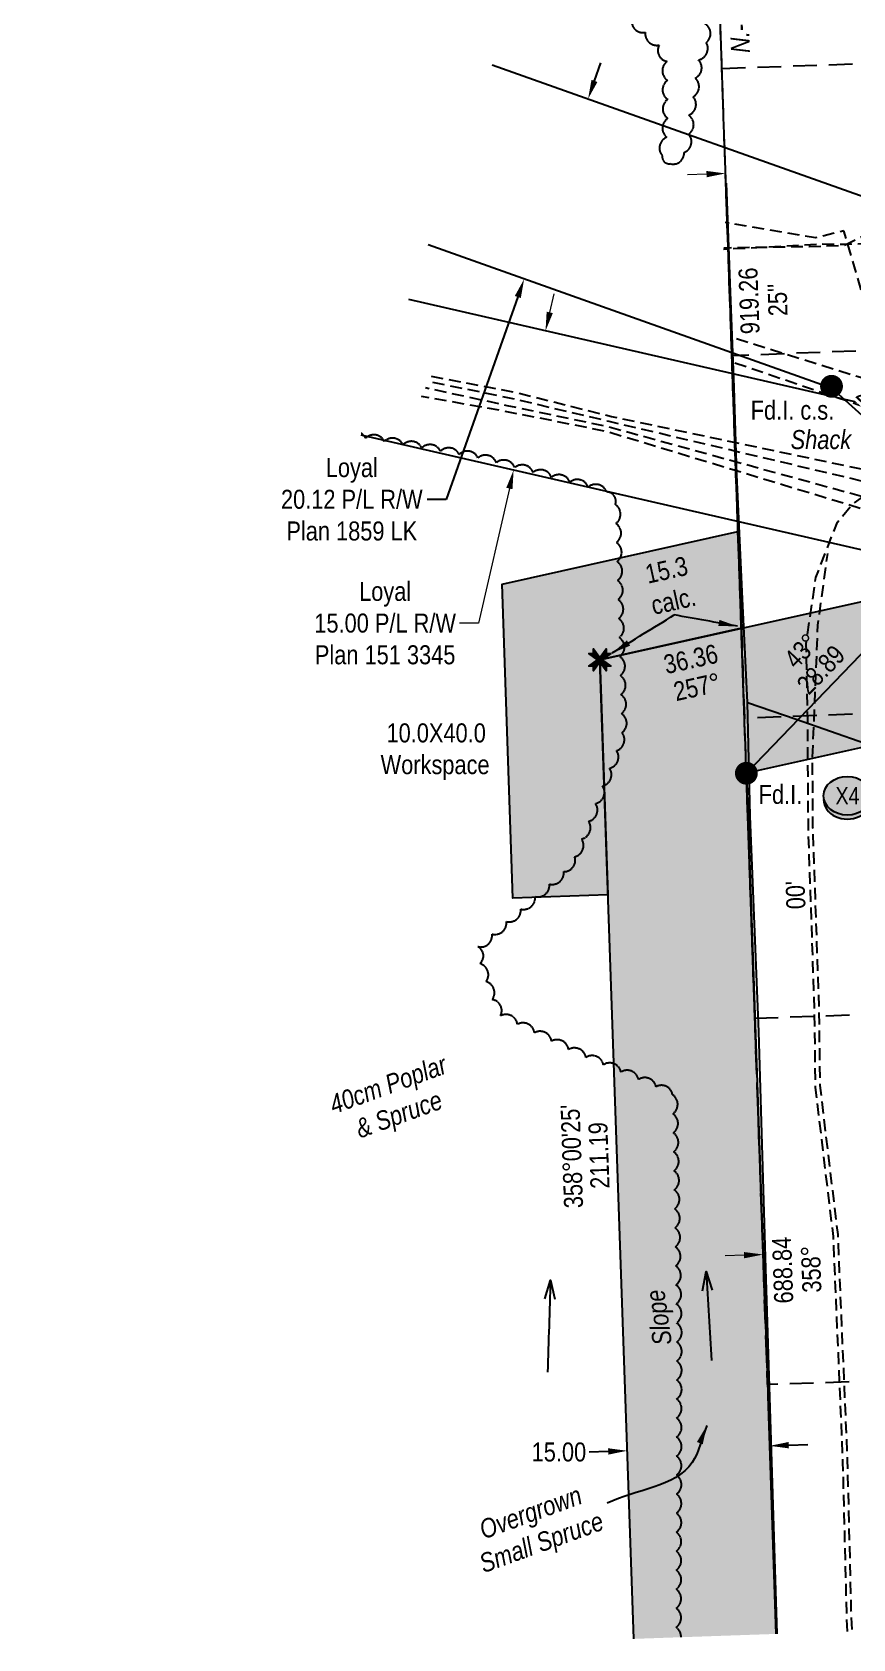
# Model space of a CAD drawing. Extents: x 675835 to 685285, y 5733153 to 5738077.
# Drawn here: x 677973 to 678405, y 5733396 to 5734240 of the extents above; entities that cross this region are included whole.
import ezdxf
from ezdxf.enums import TextEntityAlignment as Align

# ---------------------------------------------------------------- set-up
doc = ezdxf.new("R2010")
doc.units = 0
doc.header["$LTSCALE"] = 5
doc.header["$PDMODE"] = 34
doc.header["$PDSIZE"] = 0.03
for name, pattern in [('0', [1, 1, 0]), ('foc-ACCESSROAD', [3.75, 2.5, -1.25]), ('foc-FLOWLINE', [3.75, 2.5, -1.25]), ('foc-QUARTERLINE', [33, 25, -3, 2, -3]), ('UG_PIPE', [1.875, 1.25, -0.625])]:
    doc.linetypes.add(name, pattern=pattern)
doc.layers.get('Defpoints').update_dxf_attribs({"color": 9})
for name, color, linetype in [('AS-FENCE', 48, 'foc-FENCE'), ('AS-PIPE-UG', 44, 'UG_PIPE'), ('C-RW', 13, 'Continuous'), ('C-WS', 13, 'foc-ACCESSROAD'), ('F-EZE', 190, 'foc-FLOWLINE'), ('L-BD', 7, 'Continuous'), ('L-MON', 1, 'Continuous'), ('L-MON-T', 1, 'Continuous'), ('L-SECQ', 8, 'foc-QUARTERLINE'), ('P-CROSSINGS', 250, 'Continuous'), ('P-PROPOSED', 10, 'Continuous'), ('P-PROPOSED-H', 21, 'Continuous'), ('P-TEMP-H', 41, 'Continuous'), ('P-TEMP_WORKSPACE', 46, 'Continuous'), ('P-TXT', 4, 'Continuous'), ('T-BUSH', 110, '0'), ('T-BUSH-T', 110, 'Continuous'), ('T-SLOPE', 48, 'Continuous')]:
    doc.layers.add(name, color=color, linetype=linetype)
for name, color, linetype, lineweight in [('C-RW-T', 13, 'Continuous', 9), ('F-EZE-T', 190, 'Continuous', 9), ('P-TEMP-T', 46, 'Continuous', 18), ('T-TEXT', 48, 'Continuous', 18)]:
    doc.layers.add(name, color=color, linetype=linetype, lineweight=lineweight)
doc.styles.add('80CG', font='ARIALN.TTF', dxfattribs={"height": 10})
doc.styles.add('80L', font='ARIALN.TTF', dxfattribs={"height": 10})
doc.styles.add('80LS', font='ARIALNI.TTF', dxfattribs={"height": 10})
doc.styles.add('Crossing', font='ARIALN.TTF', dxfattribs={"height": 10})
doc.styles.add('foc-LtypeFont', font='ARIALN.TTF', dxfattribs={"height": 7.35})
doc.styles.get("Standard").update_dxf_attribs({"font": 'ARIALN.TTF'})
doc.linetypes.add('foc-FENCE', pattern='A,10,-1,["X",foc-LtypeFont,S=0.2,R=0,X=-0.625,Y=-0.75],-1.24', length=12.24)
doc.linetypes.add('foc-TEL-NOLINE', pattern='A,0,-2,["T",foc-LtypeFont,S=0.2,R=0,X=-0.425,Y=-0.75],-10.24', length=12.24)
doc.dimstyles.new('Compass 5 000', dxfattribs={"dimscale": 5, "dimtxt": 9, "dimasz": 2, "dimexe": 0.2, "dimexo": 0.0625, "dimgap": 0.5, "dimtad": 0, "dimtih": 1, "dimtoh": 1, "dimzin": 0, "dimdsep": 46, "dimtxsty": '80CG', "dimcen": 0.1, "dimse1": 1, "dimse2": 1, "dimclrd": 256, "dimclrt": 256, "dimaunit": 1, "dimadec": 4, "dimazin": 0, "dimtfac": 0.06, "dimtofl": 0, "dimtmove": 0, "dimatfit": 1, "dimfxl": 0.2, "dimtolj": 1, "dimtzin": 0, "dimlwd": -1, "dimarcsym": 0})

# ---------------------------------------------------------------- blocks, each defined once
blk = doc.blocks.new('*D607')
at = {"layer": 'C-RW', "transparency": 16777216}
for p, q in [((678268.68, 5734214.6), (678272.02, 5734224.03)), ((678228.38, 5734101.02), (678190.63, 5733994.6)), ((678190.63, 5733994.6), (678180.63, 5733994.6))]:
    blk.add_line(p, q, dxfattribs=at)
for points in [[(678267.11, 5734215.16), (678270.25, 5734214.05), (678265.33, 5734205.18)], [(678226.81, 5734101.57), (678229.95, 5734100.46), (678231.72, 5734110.44)]]:
    blk.add_solid(points, dxfattribs=at)
at = {"layer": 'Defpoints', "color": 0, "transparency": 16777216}
for p in [(678265.33, 5734205.18), (678292.53, 5734195.53), (678258.92, 5734100.79)]:
    blk.add_point(p, dxfattribs=at)
at = {"layer": 'C-RW', "transparency": 16777216, "insert": (678141.09, 5733994.6), "char_height": 10, "attachment_point": 5, "style": '80CG'}
blk.add_mtext('\\A1;Loyal\\P20.12 P/L R/W\\PPlan 1859 LK', dxfattribs=at)
blk = doc.blocks.new('*D610')
at = {"layer": 'C-RW-T', "transparency": 16777216}
for p, q in [((678245.18, 5734092.92), (678247.41, 5734102.66)), ((678223.95, 5734000.33), (678207.71, 5733929.52)), ((678207.71, 5733929.52), (678197.71, 5733929.52))]:
    blk.add_line(p, q, dxfattribs=at)
for points in [[(678243.55, 5734093.29), (678246.8, 5734092.54), (678242.94, 5734083.17)], [(678222.32, 5734000.7), (678225.57, 5733999.96), (678226.18, 5734010.08)]]:
    blk.add_solid(points, dxfattribs=at)
at = {"layer": 'Defpoints', "color": 0, "transparency": 16777216}
for p in [(677989.75, 5734141.23), (678242.94, 5734083.17), (677972.99, 5734068.14)]:
    blk.add_point(p, dxfattribs=at)
at = {"layer": 'C-RW-T', "transparency": 16777216, "insert": (678158.62, 5733929.52), "char_height": 10, "attachment_point": 5, "style": '80CG'}
blk.add_mtext('\\A1;Loyal\\P15.00 P/L R/W\\PPlan 151 3345', dxfattribs=at)
blk = doc.blocks.new('*D616')
at = {"layer": 'C-RW-T', "transparency": 16777216}
for p, q in [((678347.35, 5733597.28), (678337.36, 5733596.93)), ((678444.84, 5733600.66), (678454.84, 5733601))]:
    blk.add_line(p, q, dxfattribs=at)
for points in [[(678347.3, 5733598.94), (678347.41, 5733595.61), (678357.35, 5733597.62)], [(678444.79, 5733602.32), (678444.9, 5733598.99), (678434.85, 5733600.31)]]:
    blk.add_solid(points, dxfattribs=at)
at = {"layer": 'Defpoints', "color": 0, "transparency": 16777216}
for p in [(678355.86, 5733640.65), (678433.36, 5733643.34), (678434.85, 5733600.31)]:
    blk.add_point(p, dxfattribs=at)
at = {"layer": 'C-RW-T', "transparency": 16777216, "insert": (678493.92, 5733601), "char_height": 10, "attachment_point": 5, "style": '80CG', "bg_fill": 3, "box_fill_scale": 1.1, "bg_fill_color": 256, "bg_fill_true_color": 13158600, "bg_fill_transparency": 0}
blk.add_mtext('\\A1;Loyal\\P15.00 P/L R/W\\PPlan 151 1603', dxfattribs=at)
blk = doc.blocks.new('*D617')
at = {"layer": 'Defpoints', "color": 0, "transparency": 16777216}
for p in [(678987.54, 5734250.87), (678335.45, 5734228.27), (678989.7, 5734188.56)]:
    blk.add_point(p, dxfattribs=at)
at = {"layer": 'F-EZE-T', "transparency": 16777216}
for p, q in [((678999.7, 5734188.91), (679030.05, 5734189.96)), ((678327.61, 5734165.62), (678317.62, 5734165.27))]:
    blk.add_line(p, q, dxfattribs=at)
for points in [[(678999.64, 5734190.57), (678999.75, 5734187.24), (678989.7, 5734188.56)], [(678327.56, 5734167.28), (678327.67, 5734163.95), (678337.61, 5734165.96)]]:
    blk.add_solid(points, dxfattribs=at)
at = {"layer": 'F-EZE-T', "transparency": 16777216, "insert": (679081.38, 5734189.96), "char_height": 10, "attachment_point": 5, "style": '80CG'}
blk.add_mtext('\\A1;Fortis\\P130.0 Utility R/W\\PReg. # 831 046 741', dxfattribs=at)
blk = doc.blocks.new('fdia')
at = {"color": 255, "const_width": 1}
blk.add_lwpolyline([(-0.5, 0, 1), (0.5, 0, 1)], format="xyb", close=True, dxfattribs=at)
blk = doc.blocks.new('Fdiaa')
blk.add_blockref('fdia', (0, 0))
blk = doc.blocks.new('fdib')
at = {"color": 1, "const_width": 1.6}
blk.add_lwpolyline([(-0.4, 0, 1), (0.4, 0, 1)], format="xyb", close=True, dxfattribs=at)
at = {"color": 1}
blk.add_circle((0, 0), 0.8, dxfattribs=at)
blk = doc.blocks.new('Fdibb')
blk.add_blockref('fdib', (0, 0))
blk = doc.blocks.new('fdicc')
for name in ['Fdibb', 'Fdiaa']:
    blk.add_blockref(name, (0, 0))
blk = doc.blocks.new('FDI')
blk.add_blockref('fdicc', (0, 0))
blk = doc.blocks.new('TEMP')
h = blk.add_hatch(color=255)
h.dxf.hatch_style = 1
h.paths.add_polyline_path([(0, 0.25), (-0.67, 1.15), (-0.67, 0.67), (-1.15, 0.67), (-0.25, 0), (-1.15, -0.67), (-0.67, -0.67), (-0.67, -1.15), (0, -0.25), (0.67, -1.15), (0.67, -0.67), (1.15, -0.67), (0.25, 0), (1.15, 0.67), (0.67, 0.67), (0.67, 1.15)])
h.paths.add_polyline_path([(0.57, 0.85), (0.57, 0.57), (0.85, 0.57), (0.08, 0), (0.85, -0.57), (0.57, -0.57), (0.57, -0.85), (0, -0.08), (-0.57, -0.85), (-0.57, -0.57), (-0.85, -0.57), (-0.08, 0), (-0.85, 0.57), (-0.57, 0.57), (-0.57, 0.85), (0, 0.08)], flags=16)
h = blk.add_hatch(color=1)
h.dxf.hatch_style = 1
h.paths.add_polyline_path([(0, 0.08), (-0.57, 0.85), (-0.57, 0.57), (-0.85, 0.57), (-0.08, 0), (-0.85, -0.57), (-0.57, -0.57), (-0.57, -0.85), (0, -0.08), (0.57, -0.85), (0.57, -0.57), (0.85, -0.57), (0.08, 0), (0.85, 0.57), (0.57, 0.57), (0.57, 0.85)])
at = {"color": 1}
for p, q in [((-0.08, 0), (0.08, 0)), ((0, 0.08), (0, -0.08))]:
    blk.add_line(p, q, dxfattribs=at)
at = {"color": 255, "flags": 128}
blk.add_lwpolyline([(-0.25, 0), (-1.15, 0.67), (-0.67, 0.67), (-0.67, 1.15), (0, 0.25), (0.67, 1.15), (0.67, 0.67), (1.15, 0.67), (0.25, 0), (1.15, -0.67), (0.67, -0.67), (0.67, -1.15), (0, -0.25), (-0.67, -1.15), (-0.67, -0.67), (-1.15, -0.67)], close=True, dxfattribs=at)
at = {"color": 1, "flags": 128}
blk.add_lwpolyline([(-0.08, 0), (-0.85, 0.57), (-0.57, 0.57), (-0.57, 0.85), (0, 0.08), (0.57, 0.85), (0.57, 0.57), (0.85, 0.57), (0.08, 0), (0.85, -0.57), (0.57, -0.57), (0.57, -0.85), (0, -0.08), (-0.57, -0.85), (-0.57, -0.57), (-0.85, -0.57)], close=True, dxfattribs=at)
blk = doc.blocks.new('*D646')
at = {"layer": 'Defpoints', "color": 0, "transparency": 16777216}
for p in [(678285.92, 5733494.44), (678286.64, 5733473.56), (678361.57, 5733476.16)]:
    blk.add_point(p, dxfattribs=at)
at = {"layer": 'P-TXT', "transparency": 16777216}
for p, q in [((678370.84, 5733497.39), (678380.83, 5733497.74)), ((678275.92, 5733494.09), (678265.93, 5733493.75))]:
    blk.add_line(p, q, dxfattribs=at)
for points in [[(678275.86, 5733495.76), (678275.98, 5733492.43), (678285.92, 5733494.44)], [(678370.78, 5733499.06), (678370.9, 5733495.72), (678360.84, 5733497.04)]]:
    blk.add_solid(points, dxfattribs=at)
at = {"layer": 'P-TXT', "transparency": 16777216, "insert": (678249.99, 5733493.75), "char_height": 10, "attachment_point": 5, "style": '80CG'}
blk.add_mtext('\\A1;15.00', dxfattribs=at)
blk = doc.blocks.new('xing2')
h = blk.add_hatch(color=50)
h.dxf.hatch_style = 1
edge = h.paths.add_edge_path()
edge.add_ellipse((0, 0), major_axis=(-12.5, 0), ratio=0.816297, start_angle=0, end_angle=360)
h = blk.add_hatch(color=250)
h.dxf.hatch_style = 1
edge = h.paths.add_edge_path()
edge.add_ellipse((0, -2.05), major_axis=(-12.5, 0), ratio=0.816297, start_angle=0, end_angle=180)
edge.add_line((12.5, -2.05), (12.5, 0))
edge.add_ellipse((0, 0), major_axis=(-12.5, 0), ratio=0.816297, start_angle=0, end_angle=180, ccw=False)
edge.add_line((-12.5, 0), (-12.5, -2.05))
at = {"color": 250}
blk.add_ellipse((0, 0), major_axis=(-12.5, 0), ratio=0.816297, dxfattribs=at)
blk.add_ellipse((0, -2.05), major_axis=(-12.5, 0), ratio=0.816297, start_param=0, end_param=3.141593, dxfattribs=at)
at = {"color": 250, "style": 'Crossing'}
blk.add_attdef('CROSSING', text='', height=9, dxfattribs=at).set_placement((0.09, 0.02), align=Align.MIDDLE_CENTER)
at = {"color": 250, "style": 'Crossing', "flags": 1}
for tag, p in [('OWNER', (0.09, -12.49)), ('DESCRIPTION', (0.09, -25.77)), ('LOCATION', (0.09, -39.3)), ('DWG_REF', (0.09, -52.84))]:
    blk.add_attdef(tag, text='', height=9, dxfattribs=at).set_placement(p, align=Align.MIDDLE_CENTER)

msp = doc.modelspace()

# ---------------------------------------------------------------- hatches: boundary and pattern name
at = {"layer": 'P-PROPOSED-H'}
h = msp.add_hatch(color=256, dxfattribs=at)
h.dxf.hatch_style = 1
h.paths.add_polyline_path([(678348.564, 5733850.641), (678727.232, 5733934.801), (678682.822, 5734136.578), (678609.589, 5734120.459), (678637.93, 5733991.755), (678271.474, 5733910.309), (678289.35, 5733395.562), (678364.278, 5733398.164)])
at = {"layer": 'P-TEMP-H'}
h = msp.add_hatch(color=256, dxfattribs=at)
h.dxf.hatch_style = 1
h.paths.add_polyline_path([(678345.917, 5733926.854), (678271.474, 5733910.309), (678275.766, 5733786.729), (678225.814, 5733784.994), (678220.081, 5733950.087), (678344.152, 5733977.663)])

# ---------------------------------------------------------------- linework, layer by layer
at = {"layer": 'AS-FENCE', "flags": 128}
for points in [[(678364.821, 5733398.183), (678358.817, 5733590.214), (678355.122, 5733714.736), (678350.543, 5733828.15), (678349.133, 5733887.824), (678346.549, 5733942.309), (678343.559, 5734007.467), (678342.075, 5734053.403), (678340.08, 5734108.298), (678338.14, 5734160.838)], [(678349.133, 5733887.824), (678374.729, 5733879.06), (678410.832, 5733866.393), (678440.022, 5733856.644), (678523.761, 5733790.302), (678581.556, 5733744.17), (678637.08, 5733762.412), (678657.547, 5733821.406), (678673.794, 5733869.832)]]:
    msp.add_lwpolyline(points, dxfattribs=at)
at = {"layer": 'AS-PIPE-UG', "flags": 128}
for points in [[(678615.829, 5734171.396), (678579.581, 5734171.921), (678538.778, 5734165.332), (678496.731, 5734158.559), (678459.948, 5734150.175), (678418.446, 5734137.363), (678400.029, 5734127.989), (678381.557, 5734127.449), (678336.691, 5734126.755)], [(678538.459, 5733835.643), (678521.007, 5733864.778), (678493.967, 5733906.13), (678482.869, 5733927.086), (678468.211, 5733965.239), (678454.014, 5734000.163), (678436.322, 5734038.251), (678421.49, 5734068.795), (678415.856, 5734090.256), (678410.012, 5734101.169), (678399.809, 5734135.833), (678384.952, 5734132.144), (678337.331, 5734140.202)], [(678610.315, 5734131.394), (678605.601, 5734131.474), (678531.395, 5734131.449), (678483.504, 5734130.489), (678448.37, 5734129.939), (678424.52, 5734129.449), (678401.094, 5734128.594), (678388.441, 5734128.704), (678336.516, 5734125.985)], [(678343.42, 5734079.143), (678407.353, 5734059.192), (678429.164, 5734052.563), (678476.25, 5734038.111)], [(678342.5, 5734066.446), (678407.253, 5734044.45), (678478.865, 5734021.524), (678496.561, 5734015.295), (678525.806, 5734014.03)], [(678409.047, 5733996.159), (678275.237, 5734032.882), (678222.822, 5734043.87), (678222.822, 5734043.87), (678179.92, 5734053.193)], [(678409.082, 5734004.262), (678276.452, 5734035.526), (678224.846, 5734047.734), (678181.364, 5734056.468)], [(678409.047, 5734010.431), (678277.607, 5734038.076), (678225.886, 5734051.039), (678182.889, 5734059.232)], [(678408.433, 5733989.855), (678274.502, 5734030.397), (678221.492, 5734040.94), (678177.705, 5734048.754)], [(678401.699, 5733399.463), (678401.344, 5733409.242), (678399.364, 5733488.632), (678394.34, 5733607.04), (678384.952, 5733685.411), (678384.432, 5733726.064), (678381.183, 5733821.041), (678380.813, 5733878.545), (678380.083, 5733919.018), (678385.097, 5733953.522), (678396.395, 5733982.586), (678404.203, 5733991.984), (678409.797, 5733996.009)], [(678404.106, 5733400.549), (678403.751, 5733410.328), (678401.771, 5733489.718), (678396.747, 5733608.126), (678387.359, 5733686.497), (678386.839, 5733727.149), (678383.59, 5733822.127), (678383.352, 5733859.024), (678386.187, 5733928.416), (678391.336, 5733966.229)]]:
    msp.add_lwpolyline(points, dxfattribs=at)
at = {"layer": 'C-RW', "flags": 128}
for points in [[(678214.838, 5734223.094), (678446.106, 5734141.047), (678950.872, 5733686.721), (679044.01, 5733591.1)], [(678971.955, 5733520.89), (678880.275, 5733615.007), (678393.7, 5734052.978), (678181.228, 5734128.356)], [(678145.806, 5734028.511), (678449.251, 5733958.924), (678466.012, 5734032.013), (678171.046, 5734099.656)], [(678441.763, 5733400.855), (678427.154, 5733822.39), (678506.808, 5733905.018), (678527.937, 5733926.936), (678568.218, 5733968.721), (678514.183, 5734022.549), (678348.564, 5733850.641), (678364.278, 5733398.164)]]:
    msp.add_lwpolyline(points, dxfattribs=at)
at = {"layer": 'C-WS'}
msp.add_lwpolyline([(678353.042, 5733721.697), (678335.695, 5734221.185), (678803.989, 5734237.403), (678809.732, 5734071.912), (678951.021, 5734077.473), (678961.054, 5733822.563), (678929.236, 5733821.437), (678936.596, 5733613.393), (678796.339, 5733737.047), (678353.042, 5733721.697)], dxfattribs=at)
at = {"layer": 'C-WS', "flags": 128}
msp.add_lwpolyline([(679005.693, 5734095.537), (678340.942, 5734070.1), (678347.553, 5733879.739), (679011.979, 5733905.161)], dxfattribs=at)
at = {"layer": 'F-EZE', "flags": 128}
msp.add_lwpolyline([(679002.28, 5733550.438), (678359.726, 5733529.219), (678329.882, 5734388.554)], dxfattribs=at)
at = {"layer": 'P-TEMP_WORKSPACE'}
msp.add_lwpolyline([(678345.917, 5733926.854), (678271.474, 5733910.309), (678275.766, 5733786.729), (678225.814, 5733784.994), (678220.081, 5733950.087), (678344.152, 5733977.663)], close=True, dxfattribs=at)
at = {"layer": 'T-BUSH', "flags": 128}
msp.add_lwpolyline([(678326.204, 5734354.975, 0.5205671), (678317.821, 5734360.421, 0.5205671), (678309.439, 5734365.868, 0.5205671), (678301.057, 5734371.314, 0.5205671), (678292.758, 5734376.888, 0.5205671), (678284.344, 5734382.021, 0.5205671), (678274.377, 5734381.255, 0.5205671), (678275.45, 5734373.193, 0.5205671), (678278.653, 5734363.724, 0.5205671), (678281.856, 5734354.255, 0.5205671), (678284.248, 5734344.627, 0.5205671), (678284.844, 5734334.648, 0.5205671), (678283.921, 5734324.84, 0.5205671), (678281.126, 5734315.243, 0.5205671), (678279.028, 5734305.54, 0.5205671), (678278.869, 5734295.545, 0.5205671), (678280.754, 5734285.827, 0.5205671), (678283.569, 5734276.235, 0.5205671), (678285.471, 5734266.445, 0.5205671), (678286.877, 5734256.548, 0.5205671), (678288.283, 5734246.651, 0.5205671), (678295.442, 5734240.171, 0.5205671), (678302.712, 5734233.434, 0.5205671), (678306.926, 5734224.884, 0.5205671), (678307.033, 5734214.889, 0.5205671), (678307.14, 5734204.893, 0.5205671), (678307.246, 5734194.897, 0.5205671), (678306.742, 5734184.971, 0.5205671), (678304.372, 5734175.26, 0.5205671), (678308.576, 5734171.116, 0.5205671), (678315.787, 5734176.99, 0.5205671), (678318.248, 5734186.624, 0.5205671), (678318.248, 5734196.621, 0.5205671), (678320.567, 5734206.268, 0.5205671), (678321.633, 5734216.104, 0.5205671), (678323.355, 5734225.694, 0.5205671), (678327.461, 5734234.708, 0.5205671), (678326.796, 5734244.682, 0.5205671), (678326.8, 5734254.582, 0.5205671), (678329.641, 5734264.166, 0.5205671), (678329.653, 5734274.158, 0.5205671), (678329.368, 5734284.15, 0.5205671), (678328.982, 5734294.139, 0.5205671), (678328.526, 5734304.125, 0.5205671), (678328.07, 5734314.111, 0.5205671), (678327.614, 5734324.097, 0.5205671), (678327.158, 5734334.083, 0.5205671), (678326.702, 5734344.069, 0.5205671)], format="xyb", close=True, dxfattribs=at)
msp.add_lwpolyline([(678314.216, 5733396.425, 0.2553432), (678311.633, 5733401.676, 0.5205671), (678311.659, 5733411.674, 0.5205671), (678311.684, 5733421.672, 0.5205671), (678311.71, 5733431.67, 0.5205671), (678311.736, 5733441.668, 0.5205671), (678311.762, 5733451.666, 0.5205671), (678311.788, 5733461.664, 0.5205671), (678311.814, 5733471.662, 0.5205671), (678311.84, 5733481.661, 0.5205671), (678311.866, 5733491.659, 0.5205671), (678311.892, 5733501.657, 0.5205671), (678311.918, 5733511.655, 0.5205671), (678311.943, 5733521.653, 0.5205671), (678311.969, 5733531.651, 0.5205671), (678311.995, 5733541.649, 0.5205671), (678312.021, 5733551.647, 0.5205671), (678311.952, 5733561.645, 0.5205671), (678311.771, 5733571.641, 0.5205671), (678311.589, 5733581.638, 0.5205671), (678311.407, 5733591.634, 0.5205671), (678311.226, 5733601.631, 0.5205671), (678311.044, 5733611.627, 0.5205671), (678310.862, 5733621.624, 0.5205671), (678310.681, 5733631.62, 0.5205671), (678310.499, 5733641.617, 0.5205671), (678310.317, 5733651.613, 0.5205671), (678310.136, 5733661.61, 0.5205671), (678309.954, 5733671.606, 0.5205671), (678309.773, 5733681.603, 0.5205671), (678301.085, 5733685.826, 0.5205671), (678291.862, 5733689.685, 0.5205671), (678282.638, 5733693.545, 0.5205671), (678273.415, 5733697.404, 0.5205671), (678264.192, 5733701.264, 0.5205671), (678255.086, 5733705.381, 0.5205671), (678246.12, 5733709.805, 0.5205671), (678237.154, 5733714.229, 0.5205671), (678228.188, 5733718.653, 0.5205671), (678219.221, 5733723.077, 0.5205671), (678214.948, 5733731.618, 0.5205671), (678211.729, 5733741.083, 0.5205671), (678208.51, 5733750.549, 0.5205671), (678207.351, 5733759.461, 0.5205671), (678214.881, 5733766.038, 0.5205671), (678222.411, 5733772.616, 0.5205671), (678229.941, 5733779.193, 0.5205671), (678237.471, 5733785.771, 0.5205671), (678245.001, 5733792.349, 0.5205671), (678252.53, 5733798.926, 0.5205671), (678258.268, 5733806.769, 0.5205671), (678261.944, 5733816.067, 0.5205671), (678265.619, 5733825.365, 0.5205671), (678269.295, 5733834.663, 0.5205671), (678272.971, 5733843.961, 0.5205671), (678276.646, 5733853.259, 0.5205671), (678280.322, 5733862.557, 0.5205671), (678283.189, 5733871.997, 0.5205671), (678282.896, 5733881.99, 0.5205671), (678282.602, 5733891.984, 0.5205671), (678282.309, 5733901.978, 0.5205671), (678282.015, 5733911.972, 0.5205671), (678281.722, 5733921.966, 0.5205671), (678281.428, 5733931.96, 0.5205671), (678281.135, 5733941.953, 0.5205671), (678280.841, 5733951.947, 0.5205671), (678280.548, 5733961.941, 0.5205671), (678280.254, 5733971.935, 0.5205671), (678279.961, 5733981.929, 0.5205671), (678279.667, 5733991.923, 0.5205671), (678275.071, 5733998.504, 0.5205671), (678265.406, 5734001.066, 0.5205671), (678255.742, 5734003.629, 0.5205671), (678246.078, 5734006.191, 0.5205671), (678236.414, 5734008.754, 0.5205671), (678226.749, 5734011.316, 0.5205671), (678217.085, 5734013.878, 0.5205671), (678207.421, 5734016.441, 0.5205671), (678197.582, 5734018.204, 0.5205671), (678187.731, 5734019.917, 0.5205671), (678177.881, 5734021.63, 0.5205671), (678168.031, 5734023.342, 0.5205671), (678158.18, 5734025.055, 0.5205671), (678148.33, 5734026.768, 0.1417821), (678146.092, 5734029.318, 0.1417821)], format="xyb", dxfattribs=at)

# ---------------------------------------------------------------- block references
at = {"layer": 'L-MON', "xscale": 4.999077600000007, "yscale": 4.999077600000007, "zscale": 4.999077600000007}
msp.add_blockref('TEMP', (678271.474, 5733910.309), dxfattribs=at)
at = {"layer": 'P-CROSSINGS', "xscale": 0.9998155200000008, "yscale": 0.9998155200000008, "zscale": 0.9998155200000008}
msp.add_blockref('xing2', (678401.644, 5733838.8), dxfattribs=at).add_auto_attribs({'CROSSING': 'X4'})

# ---------------------------------------------------------------- texts
at = {"layer": 'L-BD', "style": '80L'}
for s, rotation, p in [('919.26', 91.989, (678349.943, 5734098.977)), ("25''", 91.989, (678364.932, 5734099.498)), ('36.36', 12.5306, (678319.34, 5733910.705)), ('257°', 12.5306, (678322.594, 5733896.065)), ("00'", 91.989, (678374.404, 5733786.602)), ("358°00'25'", 91.989, (678256.781, 5733649.216)), ('211.19', 91.989, (678271.02, 5733649.71)), ('688.84', 91.989, (678367.641, 5733589.377)), ('358°', 91.989, (678382.629, 5733589.897))]:
    msp.add_text(s, height=9.9982, rotation=rotation, dxfattribs=at).set_placement(p, align=Align.MIDDLE)
at = {"layer": 'L-BD', "insert": (678305.485, 5733962.43), "char_height": 9.9982, "width": 22.67426, "attachment_point": 2, "rotation": 12.5306, "style": '80L'}
msp.add_mtext('15.3 calc.', dxfattribs=at)
at = {"layer": 'L-BD', "char_height": 9.9982, "attachment_point": 5, "rotation": 46.0674, "style": '80L', "bg_fill": 1, "box_fill_scale": 1.15, "bg_fill_color": 21, "bg_fill_transparency": 0}
for s, insert, width in [('43°', (678377.524, 5733914.925), 20.06687), ('28.89', (678387.784, 5733905.04), 28.24622)]:
    msp.add_mtext(s, dxfattribs=dict(at, insert=insert, width=width))
at = {"layer": 'L-SECQ', "linetype": 'foc-TEL-NOLINE', "insert": (678340.97, 5734215.058), "char_height": 9.99816, "attachment_point": 1, "rotation": 91.984827, "style": '80L'}
msp.add_mtext_dynamic_manual_height_columns('\\pi14.02;{\\fArial Narrow|b0|i1|c0|p34;N.-S. 1/4 Line}', width=97.23506, gutter_width=50, heights=[0], dxfattribs=at)
at = {"layer": 'P-TEMP-T', "insert": (678169.263, 5733876.846), "char_height": 10, "attachment_point": 1, "style": '80L'}
msp.add_mtext_dynamic_manual_height_columns('\\pi-9.9227;10.0X40.0\\P\\pi-13.023;Workspace', width=30.59795, gutter_width=50, heights=[0], dxfattribs=at)
at = {"layer": 'T-BUSH-T', "char_height": 9.99816, "attachment_point": 2, "rotation": 20, "style": '80LS'}
for s, insert, width in [('40cm Poplar & Spruce', (678158.417, 5733691.721), 65.39489), ('Overgrown\\PSmall Spruce', (678233.338, 5733466.779), 67.92512)]:
    msp.add_mtext(s, dxfattribs=dict(at, insert=insert, width=width))
at = {"layer": 'T-SLOPE', "insert": (678297.491, 5733563.781), "char_height": 9.99637, "width": 23.24081, "attachment_point": 2, "rotation": 98.195729}
msp.add_mtext('{\\fArial Narrow|b0|i1|c0|p34;Slope}', dxfattribs=at)

# ---------------------------------------------------------------- dimensions: what is measured, and where the dimension line sits
at = {"layer": 'C-RW', "color": 3}
dim = msp.add_linear_dim(base=(678265.334, 5734205.18), p1=(678258.917, 5734100.794), p2=(678292.528, 5734195.532), angle=70.466736, text='Loyal\\P20.12 P/L R/W\\PPlan 1859 LK', dimstyle='Compass 5 000', dxfattribs=at)
dim.commit()
dim.dimension.update_dxf_attribs({"geometry": '*D607', "text_midpoint": (678141.087, 5733994.603), "dimtype": 161})
at = {"layer": 'C-RW-T'}
dim = msp.add_linear_dim(base=(678242.943, 5734083.168), p1=(677972.989, 5734068.142), p2=(677989.75, 5734141.231), angle=77.084052, text='Loyal\\P15.00 P/L R/W\\PPlan 151 3345', dimstyle='Compass 5 000', dxfattribs=at)
dim.commit()
dim.dimension.update_dxf_attribs({"geometry": '*D610', "text_midpoint": (678158.621, 5733929.519), "dimtype": 161})
at = {"layer": 'F-EZE-T'}
dim = msp.add_linear_dim(base=(678989.703, 5734188.563), p1=(678335.449, 5734228.272), p2=(678987.544, 5734250.871), angle=1.984844, text='Fortis\\P130.0 Utility R/W\\PReg. # 831 046 741', dimstyle='Compass 5 000', dxfattribs=at)
dim.commit()
dim.dimension.update_dxf_attribs({"geometry": '*D617', "text_midpoint": (679081.378, 5734189.961), "dimtype": 161})
at = {"layer": 'P-TXT'}
dim = msp.add_linear_dim(base=(678285.916, 5733494.441), p1=(678361.569, 5733476.165), p2=(678286.642, 5733473.563), angle=181.989016, text='15.00', dimstyle='Compass 5 000', dxfattribs=at)
dim.commit()
dim.dimension.update_dxf_attribs({"geometry": '*D646', "text_midpoint": (678249.991, 5733493.746), "dimtype": 161})

# ---------------------------------------------------------------- leaders
at = {"layer": 'L-BD', "path_type": 1}
for points in [[(678278.079, 5733913.875), (678310.678, 5733933.873)], [(678343.934, 5733927.887), (678310.678, 5733933.873)]]:
    msp.add_leader(points, dimstyle='Compass 5 000', override={"dimgap": 0.5, "dimtad": 0}, dxfattribs=at)
at = {"layer": 'T-BUSH-T', "path_type": 1}
msp.add_leader([(678327.764, 5733507.771), (678320.056, 5733488.219), (678275.416, 5733466.944)], dimstyle='Compass 5 000', override={"dimgap": 0.5, "dimtad": 0}, dxfattribs=at)
at = {"layer": 'T-SLOPE', "path_type": 1}
for points in [[(678327.474, 5733588.646), (678330.2, 5733541.976)], [(678245.56, 5733584.178), (678244.007, 5733535.689)]]:
    msp.add_leader(points, dimstyle='Compass 5 000', override={"dimgap": 0.5, "dimtad": 0, "dimldrblk": 'Open30'}, dxfattribs=at)

# ---------------------------------------------------------------- next in the draw order: texts
at = {"layer": 'L-BD', "insert": (678419.407, 5734042.619), "char_height": 9.9982, "width": 28.11272, "attachment_point": 5, "rotation": 317.8977, "style": '80L', "bg_fill": 3, "box_fill_scale": 1.15, "bg_fill_color": 256, "bg_fill_true_color": 256, "bg_fill_transparency": 0}
msp.add_mtext('21.80', dxfattribs=at)
at = {"layer": 'L-MON-T', "insert": (678355.027, 5733844.54), "char_height": 9.9982, "width": 22.04, "attachment_point": 1, "style": '80L', "bg_fill": 3, "box_fill_scale": 1.15, "bg_fill_color": 256, "bg_fill_true_color": 256, "bg_fill_transparency": 0}
msp.add_mtext('Fd.I.', dxfattribs=at)

# ---------------------------------------------------------------- next in the draw order: block references
at = {"layer": 'L-MON', "xscale": 4.999077600000007, "yscale": 4.999077600000007, "zscale": 4.999077600000007}
msp.add_blockref('FDI', (678348.564, 5733850.641), dxfattribs=at)

# ---------------------------------------------------------------- next in the draw order: texts
at = {"layer": 'T-TEXT', "insert": (678387.768, 5734031.062), "char_height": 9.99637, "width": 32.53704, "attachment_point": 2}
msp.add_mtext('{\\fArial Narrow|b0|i1|c0|p34;Shack}', dxfattribs=at)

# ---------------------------------------------------------------- next in the draw order: texts
at = {"layer": 'L-MON-T', "insert": (678350.836, 5734046.537), "char_height": 9.9982, "width": 43.05249, "attachment_point": 1, "style": '80L', "bg_fill": 3, "box_fill_scale": 1.15, "bg_fill_color": 256, "bg_fill_true_color": 256, "bg_fill_transparency": 0}
msp.add_mtext('Fd.I. c.s.', dxfattribs=at)

# ---------------------------------------------------------------- next in the draw order: linework, layer by layer
at = {"layer": 'L-SECQ', "flags": 128}
msp.add_lwpolyline([(678364.278, 5733398.164), (678329.882, 5734388.554)], dxfattribs=at)
at = {"layer": 'P-PROPOSED'}
msp.add_lwpolyline([(678289.35, 5733395.562), (678271.474, 5733910.309), (678637.916, 5733991.752), (678609.589, 5734120.459), (678682.822, 5734136.578), (678727.232, 5733934.801), (678348.564, 5733850.641), (678364.278, 5733398.164)], dxfattribs=at)

# ---------------------------------------------------------------- next in the draw order: block references
at = {"layer": 'L-MON', "xscale": 4.999077600000007, "yscale": 4.999077600000007, "zscale": 4.999077600000007}
msp.add_blockref('FDI', (678393.34, 5734054.068), dxfattribs=at)

# ---------------------------------------------------------------- next in the draw order: dimensions: what is measured, and where the dimension line sits
at = {"layer": 'C-RW-T', "color": 3}
dim = msp.add_linear_dim(base=(678434.85, 5733600.311), p1=(678355.856, 5733640.655), p2=(678433.359, 5733643.341), angle=1.984965, text='Loyal\\P15.00 P/L R/W\\PPlan 151 1603', dimstyle='Compass 5 000', override={"dimtfill": 1}, dxfattribs=at)
dim.commit()
dim.dimension.update_dxf_attribs({"geometry": '*D616', "text_midpoint": (678493.924, 5733601.003), "dimtype": 161})

doc.saveas('drawing.dxf')
